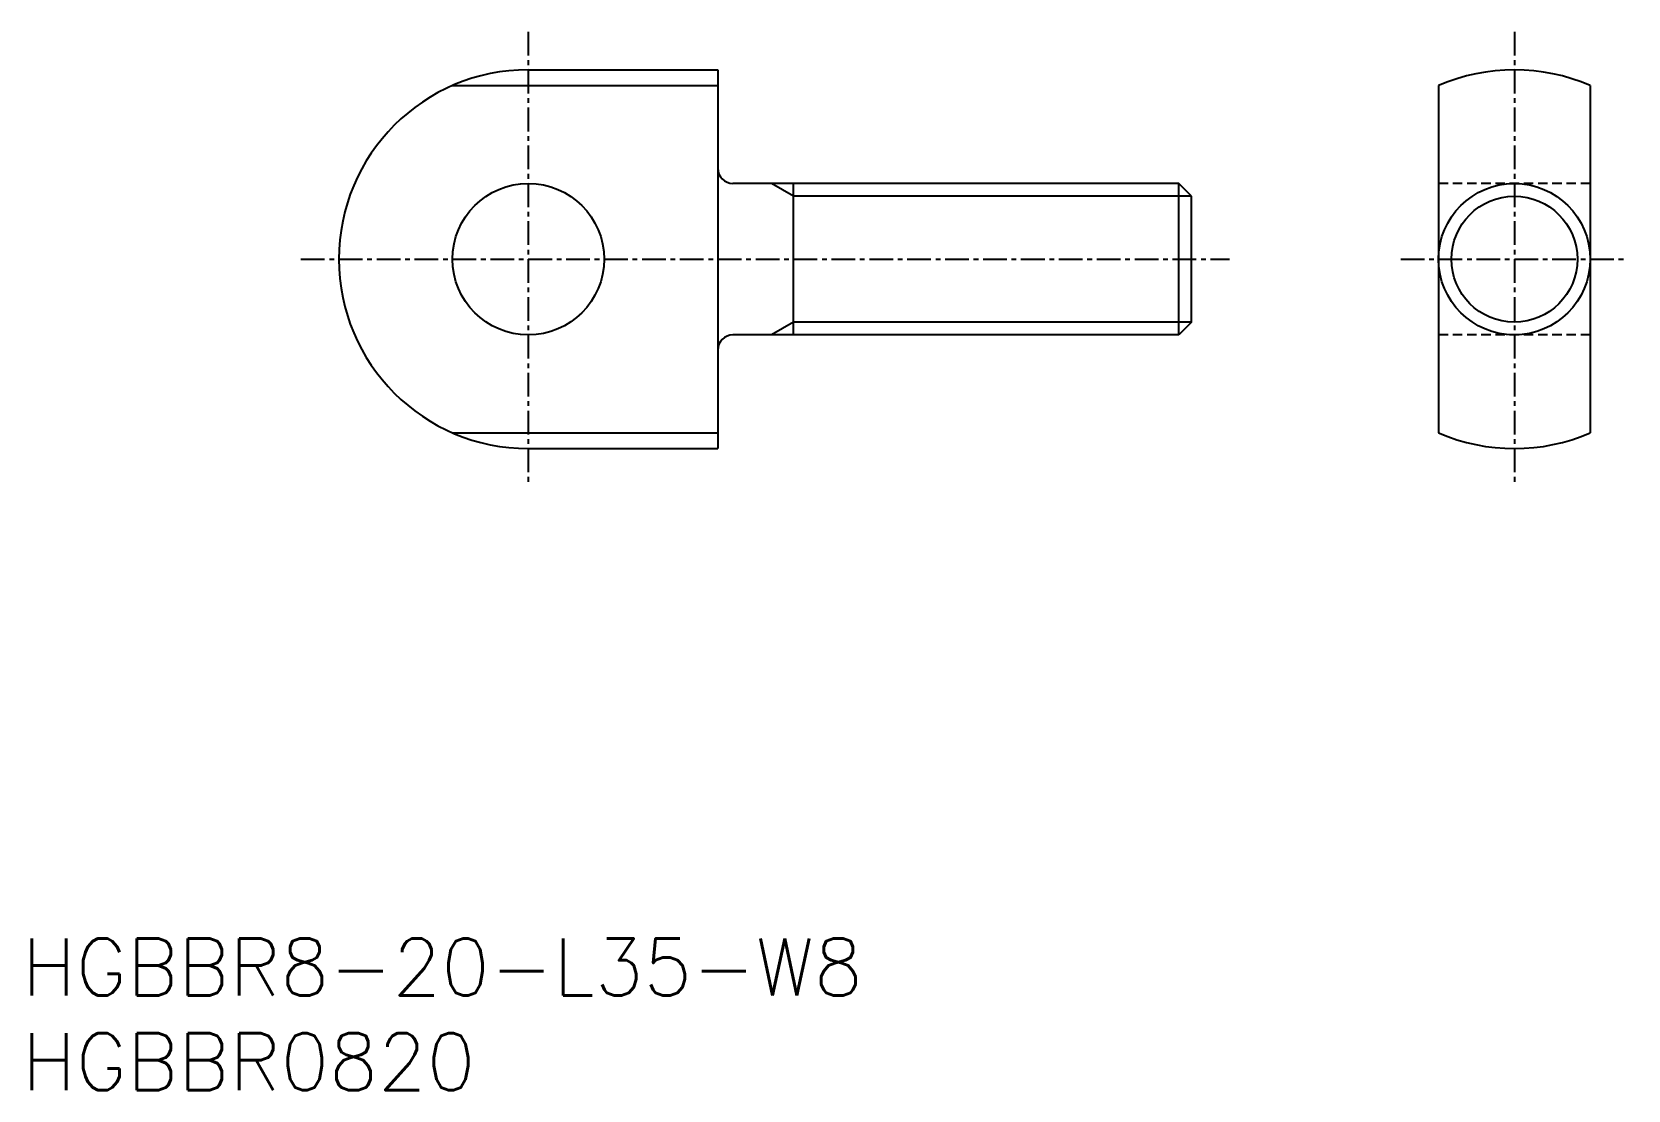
# Model space of a CAD drawing. Extents: x 0.5 to 84.7, y 0 to 55.9.
import ezdxf
from ezdxf.enums import TextEntityAlignment as Align

# ---------------------------------------------------------------- set-up
doc = ezdxf.new("R2010")
doc.units = 0
doc.linetypes.add('CENTER', pattern=[2, 1.25, -0.25, 0.25, -0.25])
doc.linetypes.add('DASHED', pattern=[0.75, 0.5, -0.25])
doc.layers.get('0').update_dxf_attribs({"linetype": 'CONTINUOUS'})
doc.layers.add('CENTER', color=1, linetype='CENTER')
doc.styles.get("Standard").update_dxf_attribs({"font": 'txt.shx'})

msp = doc.modelspace()

# ---------------------------------------------------------------- linework, layer by layer
at = {"color": 7, "linetype": 'CONTINUOUS'}
for p, q in [((26.71, 53.872), (36.71, 53.872)), ((36.71, 53.872), (36.71, 33.872)), ((22.71, 53.037), (36.71, 53.037)), ((74.747, 53.037), (74.747, 34.707)), ((82.747, 53.037), (82.747, 34.707)), ((61.034, 47.872), (37.51, 47.872)), ((40.71, 39.872), (40.71, 47.872)), ((61.034, 39.872), (61.034, 47.872)), ((61.71, 47.195), (61.034, 47.872)), ((61.71, 40.548), (61.71, 47.195)), ((16.71, 43.872), (16.71, 43.872)), ((61.71, 40.548), (61.034, 39.872)), ((61.034, 39.872), (37.51, 39.872)), ((22.71, 34.707), (36.71, 34.707)), ((26.71, 33.872), (36.71, 33.872))]:
    msp.add_line(p, q, dxfattribs=at)
at = {"color": 3, "linetype": 'CONTINUOUS'}
for p, q in [((40.71, 47.195), (39.538, 47.872)), ((61.71, 47.195), (40.71, 47.195)), ((40.71, 40.548), (39.538, 39.872)), ((61.71, 40.548), (40.71, 40.548))]:
    msp.add_line(p, q, dxfattribs=at)
at = {"color": 3, "linetype": 'DASHED'}
for p, q in [((82.747, 47.872), (74.747, 47.872)), ((82.747, 39.872), (74.747, 39.872))]:
    msp.add_line(p, q, dxfattribs=at)
at = {"color": 7, "linetype": 'CONTINUOUS'}
for centre in [(26.71, 43.872), (78.747, 43.872)]:
    msp.add_circle(centre, 4, dxfattribs=at)
at = {"color": 3, "linetype": 'CONTINUOUS'}
msp.add_circle((78.747, 43.872), 3.323, dxfattribs=at)
at = {"color": 7, "linetype": 'CONTINUOUS'}
for centre, radius, start, end in [((26.71, 43.872), 10, 90, 180), ((78.747, 43.855), 10.016, 66.46098, 113.53902), ((37.51, 48.672), 0.8, 180, 270), ((26.71, 43.872), 10, 180, 270), ((37.51, 39.072), 0.8, 90, 180), ((78.747, 43.889), 10.016, 246.46098, 293.53902)]:
    msp.add_arc(centre, radius, start, end, dxfattribs=at)
at = {"layer": 'CENTER', "color": 1, "linetype": 'CENTER'}
for p, q in [((26.71, 55.872), (26.71, 31.872)), ((78.747, 55.872), (78.747, 31.872)), ((14.71, 43.872), (63.71, 43.872)), ((72.747, 43.872), (84.747, 43.872))]:
    msp.add_line(p, q, dxfattribs=at)

# ---------------------------------------------------------------- texts
at = {"color": 7, "linetype": 'CONTINUOUS'}
for s, p in [('HGBBR8-20-L35-W8', (0, 6.5)), ('HGBBR0820', (0, 1.5))]:
    msp.add_text(s, height=3, dxfattribs=at).set_placement(p, align=Align.MIDDLE_LEFT)

doc.saveas('drawing.dxf')
